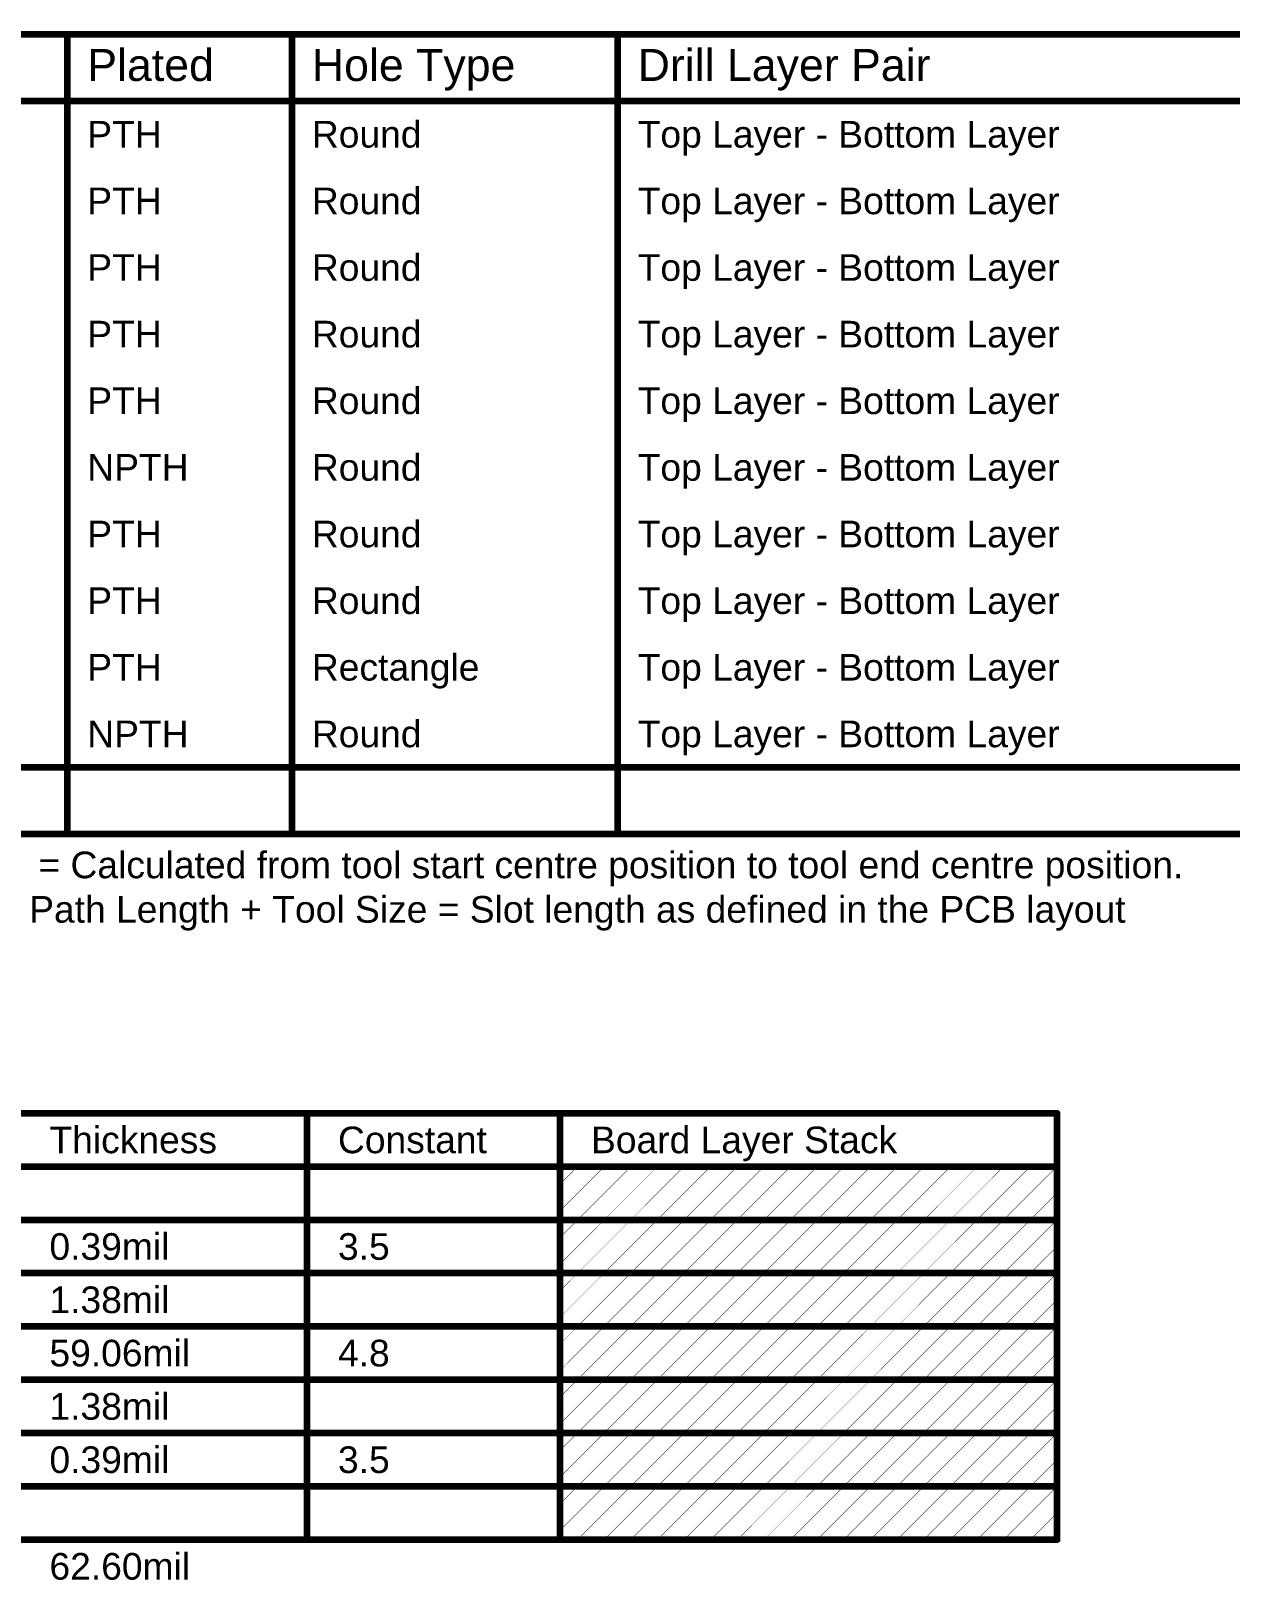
# Model space of a CAD drawing. Header units: inches. Extents: x 0 to 355, y -10 to 78.
# Drawn here: x 156.7 to 225.3, y -10.2 to 78.4 of the extents above; entities that cross this region are included whole.
import ezdxf

# ---------------------------------------------------------------- set-up
doc = ezdxf.new("R2010")
doc.units = ezdxf.units.IN
doc.layers.add('Drill Drawing', color=1, linetype='Continuous')
doc.layers.add('Fabrication', color=76, linetype='Continuous')
doc.styles.add('Arial', font='', dxfattribs={"height": 0.2})
doc.styles.get('Arial').set_extended_font_data('Arial')

msp = doc.modelspace()

# ---------------------------------------------------------------- linework, layer by layer
at = {"layer": 'Drill Drawing', "const_width": 0.381}
for points in [[(100.648, 78.183), (354.577, 78.183)], [(158.823, 32.463), (158.823, 78.183)], [(171.673, 32.463), (171.673, 78.183)], [(190.311, 32.463), (190.311, 78.183)], [(100.648, 74.373), (354.577, 74.373)], [(100.648, 36.273), (354.577, 36.273)], [(100.648, 32.463), (354.577, 32.463)]]:
    msp.add_lwpolyline(points, dxfattribs=at)
at = {"layer": 'Drill Drawing', "const_width": 0.191}
for points in [[(158.728, 78.183, 1), (158.919, 78.183, 1)], [(171.577, 78.183, 1), (171.768, 78.183, 1)], [(190.216, 78.183, 1), (190.406, 78.183, 1)], [(158.728, 32.463, 1), (158.919, 32.463, 1)], [(171.577, 32.463, 1), (171.768, 32.463, 1)], [(190.216, 32.463, 1), (190.406, 32.463, 1)]]:
    msp.add_lwpolyline(points, format="xyb", close=True, dxfattribs=at)
at = {"layer": 'Fabrication'}
for points, const_width in [([(100.16, 16.486), (215.445, 16.486)], 0.381), ([(172.531, -7.898), (172.531, 16.486)], 0.381), ([(187.006, -7.898), (187.006, 16.486)], 0.381), ([(215.445, -7.898), (215.445, 16.486)], 0.381), ([(100.16, 13.438), (215.445, 13.438)], 0.381), ([(187.006, 10.906), (189.537, 13.438)], 0.0254), ([(187.006, 12.43), (188.013, 13.438)], 0.0254), ([(188.013, 10.39), (191.061, 13.438)], 0.0254), ([(189.537, 10.39), (192.585, 13.438)], 0.0254), ([(191.061, 10.39), (194.109, 13.438)], 0.0254), ([(192.585, 10.39), (195.633, 13.438)], 0.0254), ([(194.109, 10.39), (197.157, 13.438)], 0.0254), ([(195.633, 10.39), (198.681, 13.438)], 0.0254), ([(197.157, 10.39), (200.205, 13.438)], 0.0254), ([(198.681, 10.39), (201.729, 13.438)], 0.0254), ([(200.205, 10.39), (203.253, 13.438)], 0.0254), ([(201.729, 10.39), (204.777, 13.438)], 0.0254), ([(203.253, 10.39), (206.301, 13.438)], 0.0254), ([(204.777, 10.39), (207.825, 13.438)], 0.0254), ([(206.301, 10.39), (209.349, 13.438)], 0.0254), ([(207.825, 10.39), (210.873, 13.438)], 0.0254), ([(209.349, 10.39), (212.397, 13.438)], 0.0254), ([(210.873, 10.39), (213.921, 13.438)], 0.0254), ([(212.397, 10.39), (215.445, 13.438)], 0.0254), ([(213.921, 10.39), (215.445, 11.914)], 0.0254), ([(156.025, 10.39), (172.531, 10.39)], 0.381), ([(172.531, 10.39), (187.006, 10.39)], 0.381), ([(187.006, 10.39), (215.445, 10.39)], 0.381), ([(187.006, 7.858), (189.537, 10.39)], 0.0254), ([(187.006, 9.382), (188.013, 10.39)], 0.0254), ([(188.013, 7.342), (191.061, 10.39)], 0.0254), ([(189.537, 7.342), (192.585, 10.39)], 0.0254), ([(191.061, 7.342), (194.109, 10.39)], 0.0254), ([(192.585, 7.342), (195.633, 10.39)], 0.0254), ([(194.109, 7.342), (197.157, 10.39)], 0.0254), ([(195.633, 7.342), (198.681, 10.39)], 0.0254), ([(197.157, 7.342), (200.205, 10.39)], 0.0254), ([(198.681, 7.342), (201.729, 10.39)], 0.0254), ([(200.205, 7.342), (203.253, 10.39)], 0.0254), ([(201.729, 7.342), (204.777, 10.39)], 0.0254), ([(203.253, 7.342), (206.301, 10.39)], 0.0254), ([(204.777, 7.342), (207.825, 10.39)], 0.0254), ([(206.301, 7.342), (209.349, 10.39)], 0.0254), ([(207.825, 7.342), (210.873, 10.39)], 0.0254), ([(209.349, 7.342), (212.397, 10.39)], 0.0254), ([(210.873, 7.342), (213.921, 10.39)], 0.0254), ([(212.397, 7.342), (215.445, 10.39)], 0.0254), ([(213.921, 7.342), (215.445, 8.866)], 0.0254), ([(156.025, 7.342), (172.531, 7.342)], 0.381), ([(172.531, 7.342), (187.006, 7.342)], 0.381), ([(187.006, 7.342), (215.445, 7.342)], 0.381), ([(187.006, 4.81), (189.537, 7.342)], 0.0254), ([(187.006, 6.334), (188.013, 7.342)], 0.0254), ([(188.013, 4.294), (191.061, 7.342)], 0.0254), ([(189.537, 4.294), (192.585, 7.342)], 0.0254), ([(191.061, 4.294), (194.109, 7.342)], 0.0254), ([(192.585, 4.294), (195.633, 7.342)], 0.0254), ([(194.109, 4.294), (197.157, 7.342)], 0.0254), ([(195.633, 4.294), (198.681, 7.342)], 0.0254), ([(197.157, 4.294), (200.205, 7.342)], 0.0254), ([(198.681, 4.294), (201.729, 7.342)], 0.0254), ([(200.205, 4.294), (203.253, 7.342)], 0.0254), ([(201.729, 4.294), (204.777, 7.342)], 0.0254), ([(203.253, 4.294), (206.301, 7.342)], 0.0254), ([(204.777, 4.294), (207.825, 7.342)], 0.0254), ([(206.301, 4.294), (209.349, 7.342)], 0.0254), ([(207.825, 4.294), (210.873, 7.342)], 0.0254), ([(209.349, 4.294), (212.397, 7.342)], 0.0254), ([(210.873, 4.294), (213.921, 7.342)], 0.0254), ([(212.397, 4.294), (215.445, 7.342)], 0.0254), ([(213.921, 4.294), (215.445, 5.818)], 0.0254), ([(156.025, 4.294), (172.531, 4.294)], 0.381), ([(172.531, 4.294), (187.006, 4.294)], 0.381), ([(187.006, 4.294), (215.445, 4.294)], 0.381), ([(187.006, 1.762), (189.537, 4.294)], 0.0254), ([(187.006, 3.286), (188.013, 4.294)], 0.0254), ([(188.013, 1.246), (191.061, 4.294)], 0.0254), ([(189.537, 1.246), (192.585, 4.294)], 0.0254), ([(191.061, 1.246), (194.109, 4.294)], 0.0254), ([(192.585, 1.246), (195.633, 4.294)], 0.0254), ([(194.109, 1.246), (197.157, 4.294)], 0.0254), ([(195.633, 1.246), (198.681, 4.294)], 0.0254), ([(197.157, 1.246), (200.205, 4.294)], 0.0254), ([(198.681, 1.246), (201.729, 4.294)], 0.0254), ([(200.205, 1.246), (203.253, 4.294)], 0.0254), ([(201.729, 1.246), (204.777, 4.294)], 0.0254), ([(203.253, 1.246), (206.301, 4.294)], 0.0254), ([(204.777, 1.246), (207.825, 4.294)], 0.0254), ([(206.301, 1.246), (209.349, 4.294)], 0.0254), ([(207.825, 1.246), (210.873, 4.294)], 0.0254), ([(209.349, 1.246), (212.397, 4.294)], 0.0254), ([(210.873, 1.246), (213.921, 4.294)], 0.0254), ([(212.397, 1.246), (215.445, 4.294)], 0.0254), ([(213.921, 1.246), (215.445, 2.77)], 0.0254), ([(156.025, 1.246), (172.531, 1.246)], 0.381), ([(172.531, 1.246), (187.006, 1.246)], 0.381), ([(187.006, 1.246), (215.445, 1.246)], 0.381), ([(187.006, -1.286), (189.537, 1.246)], 0.0254), ([(187.006, 0.238), (188.013, 1.246)], 0.0254), ([(188.013, -1.802), (191.061, 1.246)], 0.0254), ([(189.537, -1.802), (192.585, 1.246)], 0.0254), ([(191.061, -1.802), (194.109, 1.246)], 0.0254), ([(192.585, -1.802), (195.633, 1.246)], 0.0254), ([(194.109, -1.802), (197.157, 1.246)], 0.0254), ([(195.633, -1.802), (198.681, 1.246)], 0.0254), ([(197.157, -1.802), (200.205, 1.246)], 0.0254), ([(198.681, -1.802), (201.729, 1.246)], 0.0254), ([(200.205, -1.802), (203.253, 1.246)], 0.0254), ([(201.729, -1.802), (204.777, 1.246)], 0.0254), ([(203.253, -1.802), (206.301, 1.246)], 0.0254), ([(204.777, -1.802), (207.825, 1.246)], 0.0254), ([(206.301, -1.802), (209.349, 1.246)], 0.0254), ([(207.825, -1.802), (210.873, 1.246)], 0.0254), ([(209.349, -1.802), (212.397, 1.246)], 0.0254), ([(210.873, -1.802), (213.921, 1.246)], 0.0254), ([(212.397, -1.802), (215.445, 1.246)], 0.0254), ([(213.921, -1.802), (215.445, -0.278)], 0.0254), ([(156.025, -1.802), (172.531, -1.802)], 0.381), ([(172.531, -1.802), (187.006, -1.802)], 0.381), ([(187.006, -1.802), (215.445, -1.802)], 0.381), ([(187.006, -4.334), (189.537, -1.802)], 0.0254), ([(187.006, -2.81), (188.013, -1.802)], 0.0254), ([(188.013, -4.85), (191.061, -1.802)], 0.0254), ([(189.537, -4.85), (192.585, -1.802)], 0.0254), ([(191.061, -4.85), (194.109, -1.802)], 0.0254), ([(192.585, -4.85), (195.633, -1.802)], 0.0254), ([(194.109, -4.85), (197.157, -1.802)], 0.0254), ([(195.633, -4.85), (198.681, -1.802)], 0.0254), ([(197.157, -4.85), (200.205, -1.802)], 0.0254), ([(198.681, -4.85), (201.729, -1.802)], 0.0254), ([(200.205, -4.85), (203.253, -1.802)], 0.0254), ([(201.729, -4.85), (204.777, -1.802)], 0.0254), ([(203.253, -4.85), (206.301, -1.802)], 0.0254), ([(204.777, -4.85), (207.825, -1.802)], 0.0254), ([(206.301, -4.85), (209.349, -1.802)], 0.0254), ([(207.825, -4.85), (210.873, -1.802)], 0.0254), ([(209.349, -4.85), (212.397, -1.802)], 0.0254), ([(210.873, -4.85), (213.921, -1.802)], 0.0254), ([(212.397, -4.85), (215.445, -1.802)], 0.0254), ([(213.921, -4.85), (215.445, -3.326)], 0.0254), ([(156.025, -4.85), (172.531, -4.85)], 0.381), ([(172.531, -4.85), (187.006, -4.85)], 0.381), ([(187.006, -4.85), (215.445, -4.85)], 0.381), ([(187.006, -7.382), (189.537, -4.85)], 0.0254), ([(187.006, -5.858), (188.013, -4.85)], 0.0254), ([(188.013, -7.898), (191.061, -4.85)], 0.0254), ([(189.537, -7.898), (192.585, -4.85)], 0.0254), ([(191.061, -7.898), (194.109, -4.85)], 0.0254), ([(192.585, -7.898), (195.633, -4.85)], 0.0254), ([(194.109, -7.898), (197.157, -4.85)], 0.0254), ([(195.633, -7.898), (198.681, -4.85)], 0.0254), ([(197.157, -7.898), (200.205, -4.85)], 0.0254), ([(198.681, -7.898), (201.729, -4.85)], 0.0254), ([(200.205, -7.898), (203.253, -4.85)], 0.0254), ([(201.729, -7.898), (204.777, -4.85)], 0.0254), ([(203.253, -7.898), (206.301, -4.85)], 0.0254), ([(204.777, -7.898), (207.825, -4.85)], 0.0254), ([(206.301, -7.898), (209.349, -4.85)], 0.0254), ([(207.825, -7.898), (210.873, -4.85)], 0.0254), ([(209.349, -7.898), (212.397, -4.85)], 0.0254), ([(210.873, -7.898), (213.921, -4.85)], 0.0254), ([(212.397, -7.898), (215.445, -4.85)], 0.0254), ([(213.921, -7.898), (215.445, -6.374)], 0.0254), ([(156.025, -7.898), (172.531, -7.898)], 0.381), ([(172.531, -7.898), (187.006, -7.898)], 0.381), ([(187.006, -7.898), (215.445, -7.898)], 0.381)]:
    msp.add_lwpolyline(points, dxfattribs=dict(at, const_width=const_width))
for points, const_width in [([(172.436, 16.486, 1), (172.626, 16.486, 1)], 0.191), ([(186.91, 16.486, 1), (187.101, 16.486, 1)], 0.191), ([(215.35, 16.486, 1), (215.541, 16.486, 1)], 0.191), ([(215.35, 16.486, 1), (215.541, 16.486, 1)], 0.191), ([(188.007, 13.438, 1), (188.02, 13.438, 1)], 0.0127), ([(189.531, 13.438, 1), (189.544, 13.438, 1)], 0.0127), ([(191.055, 13.438, 1), (191.068, 13.438, 1)], 0.0127), ([(192.579, 13.438, 1), (192.592, 13.438, 1)], 0.0127), ([(194.103, 13.438, 1), (194.116, 13.438, 1)], 0.0127), ([(195.627, 13.438, 1), (195.64, 13.438, 1)], 0.0127), ([(197.151, 13.438, 1), (197.164, 13.438, 1)], 0.0127), ([(198.675, 13.438, 1), (198.688, 13.438, 1)], 0.0127), ([(200.199, 13.438, 1), (200.212, 13.438, 1)], 0.0127), ([(201.723, 13.438, 1), (201.736, 13.438, 1)], 0.0127), ([(203.247, 13.438, 1), (203.26, 13.438, 1)], 0.0127), ([(204.771, 13.438, 1), (204.784, 13.438, 1)], 0.0127), ([(206.295, 13.438, 1), (206.308, 13.438, 1)], 0.0127), ([(207.819, 13.438, 1), (207.832, 13.438, 1)], 0.0127), ([(209.343, 13.438, 1), (209.356, 13.438, 1)], 0.0127), ([(210.867, 13.438, 1), (210.88, 13.438, 1)], 0.0127), ([(212.391, 13.438, 1), (212.404, 13.438, 1)], 0.0127), ([(213.915, 13.438, 1), (213.928, 13.438, 1)], 0.0127), ([(215.35, 13.438, 1), (215.541, 13.438, 1)], 0.191), ([(215.439, 13.438, 1), (215.452, 13.438, 1)], 0.0127), ([(186.999, 12.43, 1), (187.012, 12.43, 1)], 0.0127), ([(215.439, 11.914, 1), (215.452, 11.914, 1)], 0.0127), ([(186.999, 10.906, 1), (187.012, 10.906, 1)], 0.0127), ([(172.436, 10.39, 1), (172.626, 10.39, 1)], 0.191), ([(172.436, 10.39, 1), (172.626, 10.39, 1)], 0.191), ([(186.91, 10.39, 1), (187.101, 10.39, 1)], 0.191), ([(186.91, 10.39, 1), (187.101, 10.39, 1)], 0.191), ([(188.007, 10.39, 1), (188.02, 10.39, 1)], 0.0127), ([(188.007, 10.39, 1), (188.02, 10.39, 1)], 0.0127), ([(189.531, 10.39, 1), (189.544, 10.39, 1)], 0.0127), ([(189.531, 10.39, 1), (189.544, 10.39, 1)], 0.0127), ([(191.055, 10.39, 1), (191.068, 10.39, 1)], 0.0127), ([(191.055, 10.39, 1), (191.068, 10.39, 1)], 0.0127), ([(192.579, 10.39, 1), (192.592, 10.39, 1)], 0.0127), ([(192.579, 10.39, 1), (192.592, 10.39, 1)], 0.0127), ([(194.103, 10.39, 1), (194.116, 10.39, 1)], 0.0127), ([(194.103, 10.39, 1), (194.116, 10.39, 1)], 0.0127), ([(195.627, 10.39, 1), (195.64, 10.39, 1)], 0.0127), ([(195.627, 10.39, 1), (195.64, 10.39, 1)], 0.0127), ([(197.151, 10.39, 1), (197.164, 10.39, 1)], 0.0127), ([(197.151, 10.39, 1), (197.164, 10.39, 1)], 0.0127), ([(198.675, 10.39, 1), (198.688, 10.39, 1)], 0.0127), ([(198.675, 10.39, 1), (198.688, 10.39, 1)], 0.0127), ([(200.199, 10.39, 1), (200.212, 10.39, 1)], 0.0127), ([(200.199, 10.39, 1), (200.212, 10.39, 1)], 0.0127), ([(201.723, 10.39, 1), (201.736, 10.39, 1)], 0.0127), ([(201.723, 10.39, 1), (201.736, 10.39, 1)], 0.0127), ([(203.247, 10.39, 1), (203.26, 10.39, 1)], 0.0127), ([(203.247, 10.39, 1), (203.26, 10.39, 1)], 0.0127), ([(204.771, 10.39, 1), (204.784, 10.39, 1)], 0.0127), ([(204.771, 10.39, 1), (204.784, 10.39, 1)], 0.0127), ([(206.295, 10.39, 1), (206.308, 10.39, 1)], 0.0127), ([(206.295, 10.39, 1), (206.308, 10.39, 1)], 0.0127), ([(207.819, 10.39, 1), (207.832, 10.39, 1)], 0.0127), ([(207.819, 10.39, 1), (207.832, 10.39, 1)], 0.0127), ([(209.343, 10.39, 1), (209.356, 10.39, 1)], 0.0127), ([(209.343, 10.39, 1), (209.356, 10.39, 1)], 0.0127), ([(210.867, 10.39, 1), (210.88, 10.39, 1)], 0.0127), ([(210.867, 10.39, 1), (210.88, 10.39, 1)], 0.0127), ([(212.391, 10.39, 1), (212.404, 10.39, 1)], 0.0127), ([(212.391, 10.39, 1), (212.404, 10.39, 1)], 0.0127), ([(213.915, 10.39, 1), (213.928, 10.39, 1)], 0.0127), ([(213.915, 10.39, 1), (213.928, 10.39, 1)], 0.0127), ([(215.35, 10.39, 1), (215.541, 10.39, 1)], 0.191), ([(215.439, 10.39, 1), (215.452, 10.39, 1)], 0.0127), ([(186.999, 9.382, 1), (187.012, 9.382, 1)], 0.0127), ([(215.439, 8.866, 1), (215.452, 8.866, 1)], 0.0127), ([(172.436, 7.342, 1), (172.626, 7.342, 1)], 0.191), ([(172.436, 7.342, 1), (172.626, 7.342, 1)], 0.191), ([(186.91, 7.342, 1), (187.101, 7.342, 1)], 0.191), ([(186.91, 7.342, 1), (187.101, 7.342, 1)], 0.191), ([(186.999, 7.858, 1), (187.012, 7.858, 1)], 0.0127), ([(188.007, 7.342, 1), (188.02, 7.342, 1)], 0.0127), ([(188.007, 7.342, 1), (188.02, 7.342, 1)], 0.0127), ([(189.531, 7.342, 1), (189.544, 7.342, 1)], 0.0127), ([(189.531, 7.342, 1), (189.544, 7.342, 1)], 0.0127), ([(191.055, 7.342, 1), (191.068, 7.342, 1)], 0.0127), ([(191.055, 7.342, 1), (191.068, 7.342, 1)], 0.0127), ([(192.579, 7.342, 1), (192.592, 7.342, 1)], 0.0127), ([(192.579, 7.342, 1), (192.592, 7.342, 1)], 0.0127), ([(194.103, 7.342, 1), (194.116, 7.342, 1)], 0.0127), ([(194.103, 7.342, 1), (194.116, 7.342, 1)], 0.0127), ([(195.627, 7.342, 1), (195.64, 7.342, 1)], 0.0127), ([(195.627, 7.342, 1), (195.64, 7.342, 1)], 0.0127), ([(197.151, 7.342, 1), (197.164, 7.342, 1)], 0.0127), ([(197.151, 7.342, 1), (197.164, 7.342, 1)], 0.0127), ([(198.675, 7.342, 1), (198.688, 7.342, 1)], 0.0127), ([(198.675, 7.342, 1), (198.688, 7.342, 1)], 0.0127), ([(200.199, 7.342, 1), (200.212, 7.342, 1)], 0.0127), ([(200.199, 7.342, 1), (200.212, 7.342, 1)], 0.0127), ([(201.723, 7.342, 1), (201.736, 7.342, 1)], 0.0127), ([(201.723, 7.342, 1), (201.736, 7.342, 1)], 0.0127), ([(203.247, 7.342, 1), (203.26, 7.342, 1)], 0.0127), ([(203.247, 7.342, 1), (203.26, 7.342, 1)], 0.0127), ([(204.771, 7.342, 1), (204.784, 7.342, 1)], 0.0127), ([(204.771, 7.342, 1), (204.784, 7.342, 1)], 0.0127), ([(206.295, 7.342, 1), (206.308, 7.342, 1)], 0.0127), ([(206.295, 7.342, 1), (206.308, 7.342, 1)], 0.0127), ([(207.819, 7.342, 1), (207.832, 7.342, 1)], 0.0127), ([(207.819, 7.342, 1), (207.832, 7.342, 1)], 0.0127), ([(209.343, 7.342, 1), (209.356, 7.342, 1)], 0.0127), ([(209.343, 7.342, 1), (209.356, 7.342, 1)], 0.0127), ([(210.867, 7.342, 1), (210.88, 7.342, 1)], 0.0127), ([(210.867, 7.342, 1), (210.88, 7.342, 1)], 0.0127), ([(212.391, 7.342, 1), (212.404, 7.342, 1)], 0.0127), ([(212.391, 7.342, 1), (212.404, 7.342, 1)], 0.0127), ([(213.915, 7.342, 1), (213.928, 7.342, 1)], 0.0127), ([(213.915, 7.342, 1), (213.928, 7.342, 1)], 0.0127), ([(215.35, 7.342, 1), (215.541, 7.342, 1)], 0.191), ([(215.439, 7.342, 1), (215.452, 7.342, 1)], 0.0127), ([(186.999, 6.334, 1), (187.012, 6.334, 1)], 0.0127), ([(215.439, 5.818, 1), (215.452, 5.818, 1)], 0.0127), ([(172.436, 4.294, 1), (172.626, 4.294, 1)], 0.191), ([(172.436, 4.294, 1), (172.626, 4.294, 1)], 0.191), ([(186.91, 4.294, 1), (187.101, 4.294, 1)], 0.191), ([(186.91, 4.294, 1), (187.101, 4.294, 1)], 0.191), ([(186.999, 4.81, 1), (187.012, 4.81, 1)], 0.0127), ([(215.35, 4.294, 1), (215.541, 4.294, 1)], 0.191), ([(188.007, 4.294, 1), (188.02, 4.294, 1)], 0.0127), ([(188.007, 4.294, 1), (188.02, 4.294, 1)], 0.0127), ([(189.531, 4.294, 1), (189.544, 4.294, 1)], 0.0127), ([(189.531, 4.294, 1), (189.544, 4.294, 1)], 0.0127), ([(191.055, 4.294, 1), (191.068, 4.294, 1)], 0.0127), ([(191.055, 4.294, 1), (191.068, 4.294, 1)], 0.0127), ([(192.579, 4.294, 1), (192.592, 4.294, 1)], 0.0127), ([(192.579, 4.294, 1), (192.592, 4.294, 1)], 0.0127), ([(194.103, 4.294, 1), (194.116, 4.294, 1)], 0.0127), ([(194.103, 4.294, 1), (194.116, 4.294, 1)], 0.0127), ([(195.627, 4.294, 1), (195.64, 4.294, 1)], 0.0127), ([(195.627, 4.294, 1), (195.64, 4.294, 1)], 0.0127), ([(197.151, 4.294, 1), (197.164, 4.294, 1)], 0.0127), ([(197.151, 4.294, 1), (197.164, 4.294, 1)], 0.0127), ([(198.675, 4.294, 1), (198.688, 4.294, 1)], 0.0127), ([(198.675, 4.294, 1), (198.688, 4.294, 1)], 0.0127), ([(200.199, 4.294, 1), (200.212, 4.294, 1)], 0.0127), ([(200.199, 4.294, 1), (200.212, 4.294, 1)], 0.0127), ([(201.723, 4.294, 1), (201.736, 4.294, 1)], 0.0127), ([(201.723, 4.294, 1), (201.736, 4.294, 1)], 0.0127), ([(203.247, 4.294, 1), (203.26, 4.294, 1)], 0.0127), ([(203.247, 4.294, 1), (203.26, 4.294, 1)], 0.0127), ([(204.771, 4.294, 1), (204.784, 4.294, 1)], 0.0127), ([(204.771, 4.294, 1), (204.784, 4.294, 1)], 0.0127), ([(206.295, 4.294, 1), (206.308, 4.294, 1)], 0.0127), ([(206.295, 4.294, 1), (206.308, 4.294, 1)], 0.0127), ([(207.819, 4.294, 1), (207.832, 4.294, 1)], 0.0127), ([(207.819, 4.294, 1), (207.832, 4.294, 1)], 0.0127), ([(209.343, 4.294, 1), (209.356, 4.294, 1)], 0.0127), ([(209.343, 4.294, 1), (209.356, 4.294, 1)], 0.0127), ([(210.867, 4.294, 1), (210.88, 4.294, 1)], 0.0127), ([(210.867, 4.294, 1), (210.88, 4.294, 1)], 0.0127), ([(212.391, 4.294, 1), (212.404, 4.294, 1)], 0.0127), ([(212.391, 4.294, 1), (212.404, 4.294, 1)], 0.0127), ([(213.915, 4.294, 1), (213.928, 4.294, 1)], 0.0127), ([(213.915, 4.294, 1), (213.928, 4.294, 1)], 0.0127), ([(215.439, 4.294, 1), (215.452, 4.294, 1)], 0.0127), ([(186.999, 3.286, 1), (187.012, 3.286, 1)], 0.0127), ([(215.439, 2.77, 1), (215.452, 2.77, 1)], 0.0127), ([(186.999, 1.762, 1), (187.012, 1.762, 1)], 0.0127), ([(172.436, 1.246, 1), (172.626, 1.246, 1)], 0.191), ([(172.436, 1.246, 1), (172.626, 1.246, 1)], 0.191), ([(186.91, 1.246, 1), (187.101, 1.246, 1)], 0.191), ([(186.91, 1.246, 1), (187.101, 1.246, 1)], 0.191), ([(188.007, 1.246, 1), (188.02, 1.246, 1)], 0.0127), ([(188.007, 1.246, 1), (188.02, 1.246, 1)], 0.0127), ([(189.531, 1.246, 1), (189.544, 1.246, 1)], 0.0127), ([(189.531, 1.246, 1), (189.544, 1.246, 1)], 0.0127), ([(191.055, 1.246, 1), (191.068, 1.246, 1)], 0.0127), ([(191.055, 1.246, 1), (191.068, 1.246, 1)], 0.0127), ([(192.579, 1.246, 1), (192.592, 1.246, 1)], 0.0127), ([(192.579, 1.246, 1), (192.592, 1.246, 1)], 0.0127), ([(194.103, 1.246, 1), (194.116, 1.246, 1)], 0.0127), ([(194.103, 1.246, 1), (194.116, 1.246, 1)], 0.0127), ([(195.627, 1.246, 1), (195.64, 1.246, 1)], 0.0127), ([(195.627, 1.246, 1), (195.64, 1.246, 1)], 0.0127), ([(197.151, 1.246, 1), (197.164, 1.246, 1)], 0.0127), ([(197.151, 1.246, 1), (197.164, 1.246, 1)], 0.0127), ([(198.675, 1.246, 1), (198.688, 1.246, 1)], 0.0127), ([(198.675, 1.246, 1), (198.688, 1.246, 1)], 0.0127), ([(200.199, 1.246, 1), (200.212, 1.246, 1)], 0.0127), ([(200.199, 1.246, 1), (200.212, 1.246, 1)], 0.0127), ([(201.723, 1.246, 1), (201.736, 1.246, 1)], 0.0127), ([(201.723, 1.246, 1), (201.736, 1.246, 1)], 0.0127), ([(203.247, 1.246, 1), (203.26, 1.246, 1)], 0.0127), ([(203.247, 1.246, 1), (203.26, 1.246, 1)], 0.0127), ([(204.771, 1.246, 1), (204.784, 1.246, 1)], 0.0127), ([(204.771, 1.246, 1), (204.784, 1.246, 1)], 0.0127), ([(206.295, 1.246, 1), (206.308, 1.246, 1)], 0.0127), ([(206.295, 1.246, 1), (206.308, 1.246, 1)], 0.0127), ([(207.819, 1.246, 1), (207.832, 1.246, 1)], 0.0127), ([(207.819, 1.246, 1), (207.832, 1.246, 1)], 0.0127), ([(209.343, 1.246, 1), (209.356, 1.246, 1)], 0.0127), ([(209.343, 1.246, 1), (209.356, 1.246, 1)], 0.0127), ([(210.867, 1.246, 1), (210.88, 1.246, 1)], 0.0127), ([(210.867, 1.246, 1), (210.88, 1.246, 1)], 0.0127), ([(212.391, 1.246, 1), (212.404, 1.246, 1)], 0.0127), ([(212.391, 1.246, 1), (212.404, 1.246, 1)], 0.0127), ([(213.915, 1.246, 1), (213.928, 1.246, 1)], 0.0127), ([(213.915, 1.246, 1), (213.928, 1.246, 1)], 0.0127), ([(215.35, 1.246, 1), (215.541, 1.246, 1)], 0.191), ([(215.439, 1.246, 1), (215.452, 1.246, 1)], 0.0127), ([(186.999, 0.238, 1), (187.012, 0.238, 1)], 0.0127), ([(215.439, -0.278, 1), (215.452, -0.278, 1)], 0.0127), ([(172.436, -1.802, 1), (172.626, -1.802, 1)], 0.191), ([(172.436, -1.802, 1), (172.626, -1.802, 1)], 0.191), ([(186.91, -1.802, 1), (187.101, -1.802, 1)], 0.191), ([(186.91, -1.802, 1), (187.101, -1.802, 1)], 0.191), ([(186.999, -1.286, 1), (187.012, -1.286, 1)], 0.0127), ([(215.35, -1.802, 1), (215.541, -1.802, 1)], 0.191), ([(188.007, -1.802, 1), (188.02, -1.802, 1)], 0.0127), ([(188.007, -1.802, 1), (188.02, -1.802, 1)], 0.0127), ([(189.531, -1.802, 1), (189.544, -1.802, 1)], 0.0127), ([(189.531, -1.802, 1), (189.544, -1.802, 1)], 0.0127), ([(191.055, -1.802, 1), (191.068, -1.802, 1)], 0.0127), ([(191.055, -1.802, 1), (191.068, -1.802, 1)], 0.0127), ([(192.579, -1.802, 1), (192.592, -1.802, 1)], 0.0127), ([(192.579, -1.802, 1), (192.592, -1.802, 1)], 0.0127), ([(194.103, -1.802, 1), (194.116, -1.802, 1)], 0.0127), ([(194.103, -1.802, 1), (194.116, -1.802, 1)], 0.0127), ([(195.627, -1.802, 1), (195.64, -1.802, 1)], 0.0127), ([(195.627, -1.802, 1), (195.64, -1.802, 1)], 0.0127), ([(197.151, -1.802, 1), (197.164, -1.802, 1)], 0.0127), ([(197.151, -1.802, 1), (197.164, -1.802, 1)], 0.0127), ([(198.675, -1.802, 1), (198.688, -1.802, 1)], 0.0127), ([(198.675, -1.802, 1), (198.688, -1.802, 1)], 0.0127), ([(200.199, -1.802, 1), (200.212, -1.802, 1)], 0.0127), ([(200.199, -1.802, 1), (200.212, -1.802, 1)], 0.0127), ([(201.723, -1.802, 1), (201.736, -1.802, 1)], 0.0127), ([(201.723, -1.802, 1), (201.736, -1.802, 1)], 0.0127), ([(203.247, -1.802, 1), (203.26, -1.802, 1)], 0.0127), ([(203.247, -1.802, 1), (203.26, -1.802, 1)], 0.0127), ([(204.771, -1.802, 1), (204.784, -1.802, 1)], 0.0127), ([(204.771, -1.802, 1), (204.784, -1.802, 1)], 0.0127), ([(206.295, -1.802, 1), (206.308, -1.802, 1)], 0.0127), ([(206.295, -1.802, 1), (206.308, -1.802, 1)], 0.0127), ([(207.819, -1.802, 1), (207.832, -1.802, 1)], 0.0127), ([(207.819, -1.802, 1), (207.832, -1.802, 1)], 0.0127), ([(209.343, -1.802, 1), (209.356, -1.802, 1)], 0.0127), ([(209.343, -1.802, 1), (209.356, -1.802, 1)], 0.0127), ([(210.867, -1.802, 1), (210.88, -1.802, 1)], 0.0127), ([(210.867, -1.802, 1), (210.88, -1.802, 1)], 0.0127), ([(212.391, -1.802, 1), (212.404, -1.802, 1)], 0.0127), ([(212.391, -1.802, 1), (212.404, -1.802, 1)], 0.0127), ([(213.915, -1.802, 1), (213.928, -1.802, 1)], 0.0127), ([(213.915, -1.802, 1), (213.928, -1.802, 1)], 0.0127), ([(215.439, -1.802, 1), (215.452, -1.802, 1)], 0.0127), ([(186.999, -2.81, 1), (187.012, -2.81, 1)], 0.0127), ([(215.439, -3.326, 1), (215.452, -3.326, 1)], 0.0127), ([(186.999, -4.334, 1), (187.012, -4.334, 1)], 0.0127), ([(172.436, -4.85, 1), (172.626, -4.85, 1)], 0.191), ([(172.436, -4.85, 1), (172.626, -4.85, 1)], 0.191), ([(186.91, -4.85, 1), (187.101, -4.85, 1)], 0.191), ([(186.91, -4.85, 1), (187.101, -4.85, 1)], 0.191), ([(188.007, -4.85, 1), (188.02, -4.85, 1)], 0.0127), ([(188.007, -4.85, 1), (188.02, -4.85, 1)], 0.0127), ([(189.531, -4.85, 1), (189.544, -4.85, 1)], 0.0127), ([(189.531, -4.85, 1), (189.544, -4.85, 1)], 0.0127), ([(191.055, -4.85, 1), (191.068, -4.85, 1)], 0.0127), ([(191.055, -4.85, 1), (191.068, -4.85, 1)], 0.0127), ([(192.579, -4.85, 1), (192.592, -4.85, 1)], 0.0127), ([(192.579, -4.85, 1), (192.592, -4.85, 1)], 0.0127), ([(194.103, -4.85, 1), (194.116, -4.85, 1)], 0.0127), ([(194.103, -4.85, 1), (194.116, -4.85, 1)], 0.0127), ([(195.627, -4.85, 1), (195.64, -4.85, 1)], 0.0127), ([(195.627, -4.85, 1), (195.64, -4.85, 1)], 0.0127), ([(197.151, -4.85, 1), (197.164, -4.85, 1)], 0.0127), ([(197.151, -4.85, 1), (197.164, -4.85, 1)], 0.0127), ([(198.675, -4.85, 1), (198.688, -4.85, 1)], 0.0127), ([(198.675, -4.85, 1), (198.688, -4.85, 1)], 0.0127), ([(200.199, -4.85, 1), (200.212, -4.85, 1)], 0.0127), ([(200.199, -4.85, 1), (200.212, -4.85, 1)], 0.0127), ([(201.723, -4.85, 1), (201.736, -4.85, 1)], 0.0127), ([(201.723, -4.85, 1), (201.736, -4.85, 1)], 0.0127), ([(203.247, -4.85, 1), (203.26, -4.85, 1)], 0.0127), ([(203.247, -4.85, 1), (203.26, -4.85, 1)], 0.0127), ([(204.771, -4.85, 1), (204.784, -4.85, 1)], 0.0127), ([(204.771, -4.85, 1), (204.784, -4.85, 1)], 0.0127), ([(206.295, -4.85, 1), (206.308, -4.85, 1)], 0.0127), ([(206.295, -4.85, 1), (206.308, -4.85, 1)], 0.0127), ([(207.819, -4.85, 1), (207.832, -4.85, 1)], 0.0127), ([(207.819, -4.85, 1), (207.832, -4.85, 1)], 0.0127), ([(209.343, -4.85, 1), (209.356, -4.85, 1)], 0.0127), ([(209.343, -4.85, 1), (209.356, -4.85, 1)], 0.0127), ([(210.867, -4.85, 1), (210.88, -4.85, 1)], 0.0127), ([(210.867, -4.85, 1), (210.88, -4.85, 1)], 0.0127), ([(212.391, -4.85, 1), (212.404, -4.85, 1)], 0.0127), ([(212.391, -4.85, 1), (212.404, -4.85, 1)], 0.0127), ([(213.915, -4.85, 1), (213.928, -4.85, 1)], 0.0127), ([(213.915, -4.85, 1), (213.928, -4.85, 1)], 0.0127), ([(215.35, -4.85, 1), (215.541, -4.85, 1)], 0.191), ([(215.439, -4.85, 1), (215.452, -4.85, 1)], 0.0127), ([(186.999, -5.858, 1), (187.012, -5.858, 1)], 0.0127), ([(215.439, -6.374, 1), (215.452, -6.374, 1)], 0.0127), ([(172.436, -7.898, 1), (172.626, -7.898, 1)], 0.191), ([(172.436, -7.898, 1), (172.626, -7.898, 1)], 0.191), ([(172.436, -7.898, 1), (172.626, -7.898, 1)], 0.191), ([(186.91, -7.898, 1), (187.101, -7.898, 1)], 0.191), ([(186.91, -7.898, 1), (187.101, -7.898, 1)], 0.191), ([(186.91, -7.898, 1), (187.101, -7.898, 1)], 0.191), ([(186.999, -7.382, 1), (187.012, -7.382, 1)], 0.0127), ([(188.007, -7.898, 1), (188.02, -7.898, 1)], 0.0127), ([(189.531, -7.898, 1), (189.544, -7.898, 1)], 0.0127), ([(191.055, -7.898, 1), (191.068, -7.898, 1)], 0.0127), ([(192.579, -7.898, 1), (192.592, -7.898, 1)], 0.0127), ([(194.103, -7.898, 1), (194.116, -7.898, 1)], 0.0127), ([(195.627, -7.898, 1), (195.64, -7.898, 1)], 0.0127), ([(197.151, -7.898, 1), (197.164, -7.898, 1)], 0.0127), ([(198.675, -7.898, 1), (198.688, -7.898, 1)], 0.0127), ([(200.199, -7.898, 1), (200.212, -7.898, 1)], 0.0127), ([(201.723, -7.898, 1), (201.736, -7.898, 1)], 0.0127), ([(203.247, -7.898, 1), (203.26, -7.898, 1)], 0.0127), ([(204.771, -7.898, 1), (204.784, -7.898, 1)], 0.0127), ([(206.295, -7.898, 1), (206.308, -7.898, 1)], 0.0127), ([(207.819, -7.898, 1), (207.832, -7.898, 1)], 0.0127), ([(209.343, -7.898, 1), (209.356, -7.898, 1)], 0.0127), ([(210.867, -7.898, 1), (210.88, -7.898, 1)], 0.0127), ([(212.391, -7.898, 1), (212.404, -7.898, 1)], 0.0127), ([(213.915, -7.898, 1), (213.928, -7.898, 1)], 0.0127), ([(215.35, -7.898, 1), (215.541, -7.898, 1)], 0.191), ([(215.35, -7.898, 1), (215.541, -7.898, 1)], 0.191)]:
    msp.add_lwpolyline(points, format="xyb", close=True, dxfattribs=dict(at, const_width=const_width))

# ---------------------------------------------------------------- texts
at = {"layer": 'Drill Drawing', "style": 'Arial'}
for s, height, p in [('Plated', 1.8288, (159.966, 75.516)), ('Hole Type', 1.8288, (172.816, 75.516)), ('Drill Layer Pair', 1.8288, (191.454, 75.516)), ('PTH', 1.524, (159.966, 71.706)), ('Round', 1.524, (172.816, 71.706)), ('Top Layer - Bottom Layer', 1.524, (191.454, 71.706)), ('PTH', 1.524, (159.966, 67.896)), ('Round', 1.524, (172.816, 67.896)), ('Top Layer - Bottom Layer', 1.524, (191.454, 67.896)), ('PTH', 1.524, (159.966, 64.086)), ('Round', 1.524, (172.816, 64.086)), ('Top Layer - Bottom Layer', 1.524, (191.454, 64.086)), ('PTH', 1.524, (159.966, 60.276)), ('Round', 1.524, (172.816, 60.276)), ('Top Layer - Bottom Layer', 1.524, (191.454, 60.276)), ('PTH', 1.524, (159.966, 56.466)), ('Round', 1.524, (172.816, 56.466)), ('Top Layer - Bottom Layer', 1.524, (191.454, 56.466)), ('NPTH', 1.524, (159.966, 52.656)), ('Round', 1.524, (172.816, 52.656)), ('Top Layer - Bottom Layer', 1.524, (191.454, 52.656)), ('PTH', 1.524, (159.966, 48.846)), ('Round', 1.524, (172.816, 48.846)), ('Top Layer - Bottom Layer', 1.524, (191.454, 48.846)), ('PTH', 1.524, (159.966, 45.036)), ('Round', 1.524, (172.816, 45.036)), ('Top Layer - Bottom Layer', 1.524, (191.454, 45.036)), ('PTH', 1.524, (159.966, 41.226)), ('Rectangle', 1.524, (172.816, 41.226)), ('Top Layer - Bottom Layer', 1.524, (191.454, 41.226)), ('Round', 1.524, (172.816, 37.416)), ('NPTH', 1.524, (159.966, 37.416)), ('Top Layer - Bottom Layer', 1.524, (191.454, 37.416)), ('= Calculated from tool start centre position to tool end centre position.', 1.524, (157.172, 29.924)), (' = Routed Path Length + Tool Size = Slot length as defined in the PCB layout', 1.524, (146.761, 27.384))]:
    msp.add_text(s, height=height, dxfattribs=at).set_placement(p)
at = {"layer": 'Fabrication', "style": 'Arial'}
for s, p in [('Thickness', (157.803, 14.2)), ('Constant', (174.309, 14.2)), ('Board Layer Stack', (188.784, 14.2)), ('0.39mil', (157.803, 8.104)), ('3.5', (174.309, 8.104)), ('1.38mil', (157.803, 5.056)), ('59.06mil', (157.803, 2.008)), ('4.8', (174.309, 2.008)), ('1.38mil', (157.803, -1.04)), ('0.39mil', (157.803, -4.088)), ('3.5', (174.309, -4.088)), ('62.60mil', (157.803, -10.184))]:
    msp.add_text(s, height=1.524, dxfattribs=at).set_placement(p)

doc.saveas('drawing.dxf')
